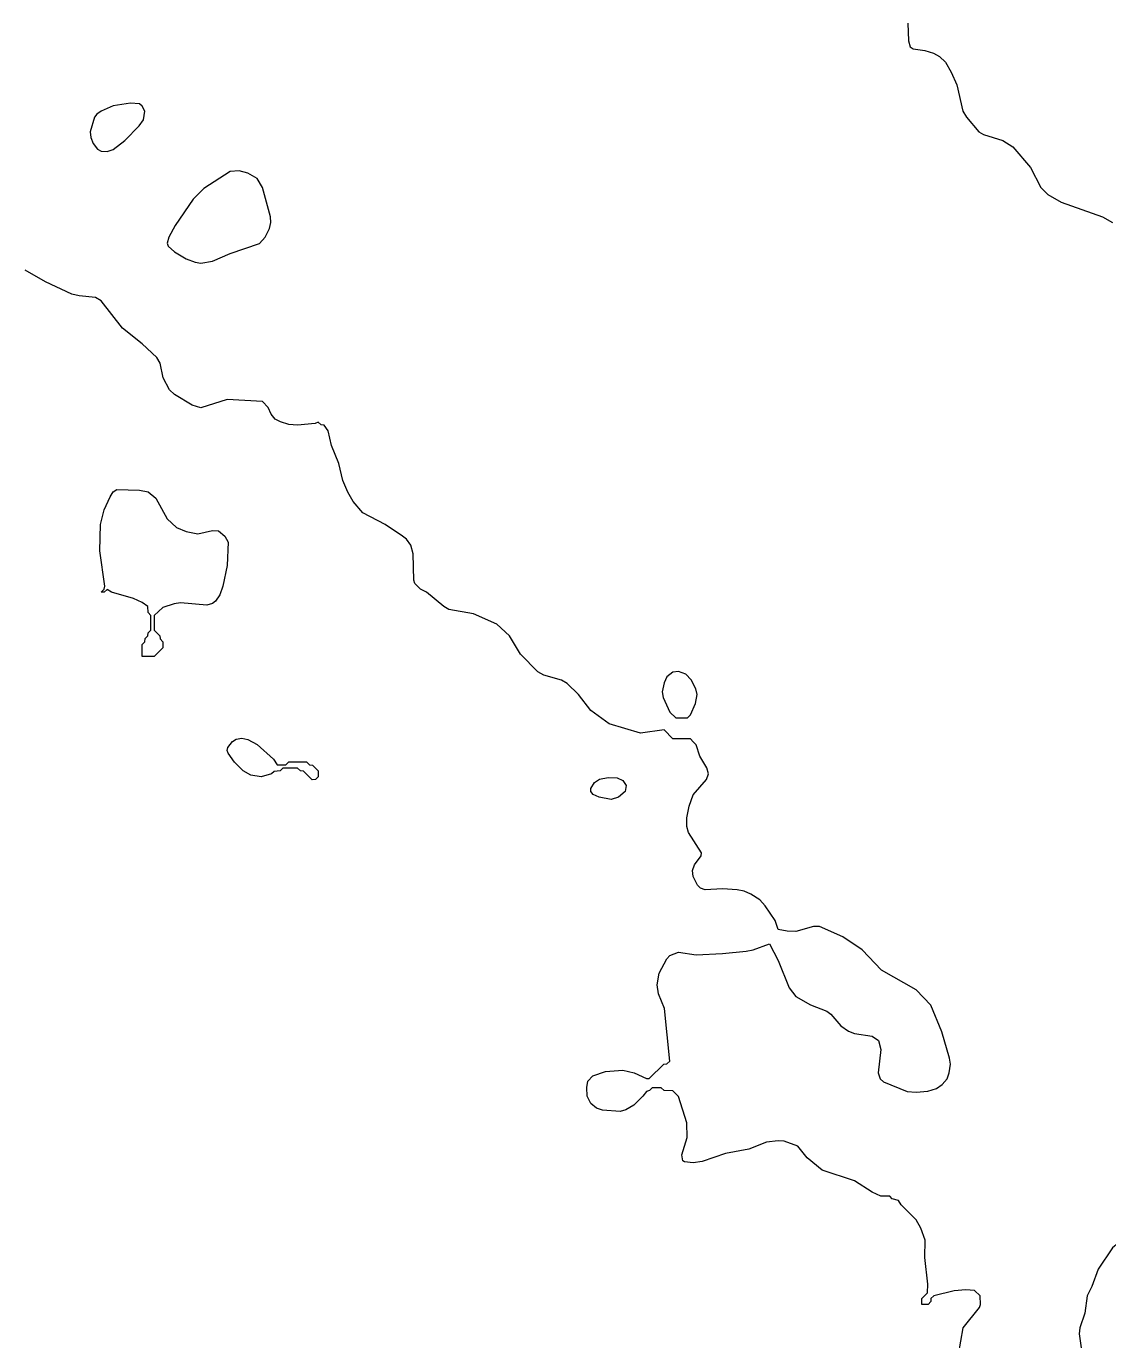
# Model space of a CAD drawing. Extents: x 474277 to 475042, y 254928 to 255625.
# Drawn here: x 474768 to 474796.32, y 255327.82 to 255362.19 of the extents above; entities that cross this region are included whole.
import ezdxf

# ---------------------------------------------------------------- set-up
doc = ezdxf.new("R2010")
doc.units = 0
doc.header["$MEASUREMENT"] = 0
doc.layers.add('BaseMapV2_DTM_export_MonNov09090547073261 — entities', color=1, linetype='CONTINUOUS')

msp = doc.modelspace()

# ---------------------------------------------------------------- linework, layer by layer
at = {"layer": 'BaseMapV2_DTM_export_MonNov09090547073261 — entities', "color": 15, "linetype": 'Continuous', "true_color": 0xb7484b}
for points in [[(474791.062, 255362.276, 85.25), (474791.083, 255361.816, 85.25), (474791.128, 255361.659, 85.25), (474791.204, 255361.608, 85.25), (474791.511, 255361.561, 85.25), (474791.741, 255361.489, 85.25), (474791.894, 255361.401, 85.25), (474792.048, 255361.253, 85.25), (474792.201, 255360.997, 85.25), (474792.346, 255360.666, 85.25), (474792.508, 255359.975, 85.25), (474792.6, 255359.822, 85.25), (474792.92, 255359.439, 85.25), (474793.048, 255359.362, 85.25), (474793.549, 255359.209, 85.25), (474793.811, 255359.045, 85.25), (474794.271, 255358.503, 85.25), (474794.548, 255357.982, 85.25), (474794.731, 255357.792, 85.25), (474795.081, 255357.599, 85.25), (474796.157, 255357.215, 85.25), (474796.423, 255357.062, 85.25)], [(474770.272, 255358.975, 85.25), (474770.583, 255359.209, 85.25), (474770.958, 255359.592, 85.25), (474771.067, 255359.746, 85.25), (474771.101, 255359.976, 85.25), (474771.038, 255360.107, 85.25), (474770.962, 255360.164, 85.25), (474770.732, 255360.184, 85.25), (474770.272, 255360.111, 85.25), (474769.959, 255359.976, 85.25), (474769.845, 255359.899, 85.25), (474769.789, 255359.822, 85.25), (474769.678, 255359.439, 85.25), (474769.69, 255359.286, 85.25), (474769.749, 255359.132, 85.25), (474769.866, 255358.979, 85.25), (474769.965, 255358.926, 85.25), (474770.118, 255358.921, 85.25), (474770.272, 255358.975, 85.25)], [(474772.879, 255356.053, 85.25), (474773.339, 255356.256, 85.25), (474774.105, 255356.512, 85.25), (474774.257, 255356.679, 85.25), (474774.362, 255356.909, 85.25), (474774.405, 255357.062, 85.25), (474774.393, 255357.215, 85.25), (474774.187, 255357.982, 85.25), (474774.04, 255358.212, 85.25), (474773.799, 255358.358, 85.25), (474773.569, 255358.416, 85.25), (474773.339, 255358.395, 85.25), (474772.649, 255357.955, 85.25), (474772.365, 255357.675, 85.25), (474771.895, 255356.985, 85.25), (474771.729, 255356.679, 85.25), (474771.688, 255356.525, 85.25), (474771.713, 255356.449, 85.25), (474771.884, 255356.295, 85.25), (474772.189, 255356.116, 85.25), (474772.419, 255356.024, 85.25), (474772.572, 255356.001, 85.25), (474772.879, 255356.053, 85.25)], [(474792.391, 255327.465, 85.25), (474792.516, 255328.155, 85.25), (474792.937, 255328.692, 85.25), (474792.965, 255328.769, 85.25), (474792.96, 255328.999, 85.25), (474792.814, 255329.133, 85.25), (474792.584, 255329.149, 85.25), (474792.278, 255329.124, 85.25), (474791.745, 255328.999, 85.25), (474791.669, 255328.922, 85.25), (474791.669, 255328.845, 85.25), (474791.596, 255328.769, 85.25), (474791.432, 255328.769, 85.25), (474791.434, 255328.926, 85.25), (474791.58, 255329.075, 85.25), (474791.593, 255329.305, 85.25), (474791.515, 255329.995, 85.25), (474791.522, 255330.455, 85.25), (474791.406, 255330.762, 85.25), (474791.281, 255330.986, 85.25), (474790.896, 255331.376, 85.25), (474790.821, 255331.488, 85.25), (474790.66, 255331.529, 85.25), (474790.591, 255331.598, 85.25), (474790.361, 255331.603, 85.25), (474790.131, 255331.703, 85.25), (474789.671, 255332.005, 85.25), (474788.827, 255332.279, 85.25), (474788.433, 255332.602, 85.25), (474788.188, 255332.909, 85.25), (474787.83, 255333.04, 85.25), (474787.677, 255333.053, 85.25), (474787.37, 255333.018, 85.25), (474786.91, 255332.828, 85.25), (474786.297, 255332.716, 85.25), (474785.684, 255332.51, 85.25), (474785.454, 255332.478, 85.25), (474785.223, 255332.5, 85.25), (474785.184, 255332.526, 85.25), (474785.155, 255332.679, 85.25), (474785.295, 255333.139, 85.25), (474785.28, 255333.522, 85.25), (474785.07, 255334.21, 85.25), (474784.917, 255334.358, 85.25), (474784.687, 255334.363, 85.25), (474784.61, 255334.435, 85.25), (474784.38, 255334.435, 85.25), (474784.311, 255334.366, 85.25), (474784.227, 255334.34, 85.25), (474784.137, 255334.213, 85.25), (474783.896, 255333.983, 85.25), (474783.69, 255333.857, 85.25), (474783.537, 255333.816, 85.25), (474783.077, 255333.855, 85.25), (474782.923, 255333.907, 85.25), (474782.77, 255334.028, 85.25), (474782.677, 255334.213, 85.25), (474782.666, 255334.443, 85.25), (474782.693, 255334.608, 85.25), (474782.824, 255334.749, 85.25), (474783.153, 255334.861, 85.25), (474783.613, 255334.894, 85.25), (474783.91, 255334.826, 85.25), (474784.227, 255334.676, 85.25), (474784.303, 255334.677, 85.25), (474784.684, 255335.056, 85.25), (474784.763, 255335.06, 85.25), (474784.836, 255335.133, 85.25), (474784.697, 255336.513, 85.25), (474784.541, 255336.896, 85.25), (474784.508, 255337.126, 85.25), (474784.561, 255337.433, 85.25), (474784.763, 255337.81, 85.25), (474784.838, 255337.893, 85.25), (474785.07, 255337.98, 85.25), (474785.53, 255337.914, 85.25), (474786.22, 255337.947, 85.25), (474786.834, 255338.013, 85.25), (474787.021, 255338.046, 85.25), (474787.447, 255338.204, 85.25), (474787.677, 255337.764, 85.25), (474787.958, 255337.05, 85.25), (474788.137, 255336.822, 85.25), (474788.521, 255336.607, 85.25), (474788.949, 255336.436, 85.25), (474789.056, 255336.36, 85.25), (474789.31, 255336.053, 85.25), (474789.517, 255335.918, 85.25), (474789.671, 255335.86, 85.25), (474790.131, 255335.788, 85.25), (474790.296, 255335.669, 85.25), (474790.356, 255335.439, 85.25), (474790.294, 255334.826, 85.25), (474790.344, 255334.673, 85.25), (474790.429, 255334.596, 85.25), (474791.051, 255334.34, 85.25), (474791.281, 255334.324, 85.25), (474791.588, 255334.349, 85.25), (474791.818, 255334.418, 85.25), (474791.968, 255334.519, 85.25), (474792.092, 255334.673, 85.25), (474792.144, 255334.826, 85.25), (474792.185, 255335.056, 85.25), (474792.157, 255335.209, 85.25), (474791.956, 255335.899, 85.25), (474791.664, 255336.594, 85.25), (474791.281, 255336.996, 85.25), (474790.374, 255337.51, 85.25), (474789.874, 255338.046, 85.25), (474789.364, 255338.383, 85.25), (474788.751, 255338.65, 85.25), (474788.597, 255338.656, 85.25), (474788.137, 255338.519, 85.25), (474787.907, 255338.528, 85.25), (474787.677, 255338.579, 85.25), (474787.599, 255338.813, 85.25), (474787.338, 255339.197, 85.25), (474787.196, 255339.35, 85.25), (474786.962, 255339.503, 85.25), (474786.781, 255339.58, 85.25), (474786.604, 255339.613, 85.25), (474786.22, 255339.638, 85.25), (474785.76, 255339.614, 85.25), (474785.646, 255339.657, 85.25), (474785.561, 255339.733, 85.25), (474785.449, 255339.963, 85.25), (474785.429, 255340.117, 85.25), (474785.489, 255340.27, 85.25), (474785.655, 255340.5, 85.25), (474785.668, 255340.577, 85.25), (474785.326, 255341.113, 85.25), (474785.287, 255341.267, 85.25), (474785.288, 255341.497, 85.25), (474785.346, 255341.804, 85.25), (474785.454, 255342.096, 85.25), (474785.801, 255342.494, 85.25), (474785.851, 255342.647, 85.25), (474785.805, 255342.8, 85.25), (474785.624, 255343.107, 85.25), (474785.53, 255343.409, 85.25), (474785.454, 255343.486, 85.25), (474785.377, 255343.559, 85.25), (474784.917, 255343.565, 85.25), (474784.687, 255343.793, 85.25), (474784.073, 255343.708, 85.25), (474783.249, 255343.95, 85.25), (474782.77, 255344.306, 85.25), (474782.446, 255344.717, 85.25), (474782.156, 255345.008, 85.25), (474782.003, 255345.1, 85.25), (474781.543, 255345.229, 85.25), (474781.39, 255345.317, 85.25), (474780.93, 255345.778, 85.25), (474780.645, 255346.251, 85.25), (474780.316, 255346.56, 85.25), (474779.703, 255346.828, 85.25), (474779.059, 255346.941, 85.25), (474778.93, 255347.018, 85.25), (474778.476, 255347.399, 85.25), (474778.32, 255347.478, 85.25), (474778.169, 255347.626, 85.25), (474778.144, 255347.708, 85.25), (474778.122, 255348.398, 85.25), (474778.065, 255348.628, 85.25), (474777.952, 255348.781, 85.25), (474777.849, 255348.858, 85.25), (474777.39, 255349.164, 85.25), (474776.812, 255349.471, 85.25), (474776.559, 255349.768, 85.25), (474776.416, 255350.008, 85.25), (474776.285, 255350.315, 85.25), (474776.176, 255350.762, 85.25), (474775.992, 255351.235, 85.25), (474775.9, 255351.618, 85.25), (474775.792, 255351.767, 85.25), (474775.716, 255351.769, 85.25), (474775.639, 255351.844, 85.25), (474775.562, 255351.807, 85.25), (474775.102, 255351.764, 85.25), (474774.872, 255351.785, 85.25), (474774.658, 255351.848, 85.25), (474774.514, 255351.925, 85.25), (474774.412, 255352.053, 85.25), (474774.335, 255352.227, 85.25), (474774.182, 255352.382, 85.25), (474773.262, 255352.437, 85.25), (474772.572, 255352.221, 85.25), (474772.342, 255352.287, 85.25), (474771.882, 255352.568, 85.25), (474771.747, 255352.692, 85.25), (474771.581, 255352.998, 85.25), (474771.51, 255353.382, 85.25), (474771.415, 255353.535, 85.25), (474771.038, 255353.895, 85.25), (474770.517, 255354.302, 85.25), (474769.965, 255355.019, 85.25), (474769.812, 255355.107, 85.25), (474769.386, 255355.145, 85.25), (474769.198, 255355.193, 85.25), (474768.508, 255355.516, 85.25), (474767.971, 255355.819, 85.25)], [(474771.348, 255345.714, 85.25), (474771.036, 255345.714, 85.25), (474771.038, 255346.029, 85.25), (474771.107, 255346.097, 85.25), (474771.115, 255346.182, 85.25), (474771.184, 255346.251, 85.25), (474771.192, 255346.335, 85.25), (474771.26, 255346.404, 85.25), (474771.26, 255346.787, 85.25), (474771.189, 255346.864, 85.25), (474771.184, 255347.018, 85.25), (474771.038, 255347.125, 85.25), (474770.808, 255347.23, 85.25), (474770.229, 255347.401, 85.25), (474770.118, 255347.47, 85.25), (474770.042, 255347.396, 85.25), (474769.962, 255347.401, 85.25), (474770.037, 255347.478, 85.25), (474770.057, 255347.554, 85.25), (474769.929, 255348.474, 85.25), (474769.943, 255349.164, 85.25), (474770.041, 255349.548, 85.25), (474770.195, 255349.892, 85.25), (474770.272, 255350.022, 85.25), (474770.368, 255350.085, 85.25), (474770.962, 255350.067, 85.25), (474771.192, 255350.022, 85.25), (474771.395, 255349.855, 85.25), (474771.686, 255349.318, 85.25), (474771.933, 255349.088, 85.25), (474772.189, 255348.987, 85.25), (474772.495, 255348.925, 85.25), (474772.879, 255349.007, 85.25), (474773.032, 255348.999, 85.25), (474773.199, 255348.858, 85.25), (474773.288, 255348.704, 85.25), (474773.26, 255348.091, 85.25), (474773.149, 255347.554, 85.25), (474773.064, 255347.324, 85.25), (474772.955, 255347.162, 85.25), (474772.879, 255347.103, 85.25), (474772.725, 255347.058, 85.25), (474772.035, 255347.12, 85.25), (474771.872, 255347.094, 85.25), (474771.575, 255346.998, 85.25), (474771.353, 255346.787, 85.25), (474771.353, 255346.404, 85.25), (474771.498, 255346.255, 85.25), (474771.503, 255346.174, 85.25), (474771.577, 255346.097, 85.25), (474771.578, 255346.021, 85.25), (474771.577, 255345.944, 85.25), (474771.348, 255345.714, 85.25)], [(474785.3, 255344.108, 85.25), (474785.377, 255344.185, 85.25), (474785.509, 255344.487, 85.25), (474785.554, 255344.717, 85.25), (474785.524, 255344.871, 85.25), (474785.401, 255345.101, 85.25), (474785.257, 255345.254, 85.25), (474785.07, 255345.325, 85.25), (474784.917, 255345.309, 85.25), (474784.763, 255345.181, 85.25), (474784.688, 255345.024, 85.25), (474784.636, 255344.794, 85.25), (474784.661, 255344.641, 85.25), (474784.84, 255344.259, 85.25), (474784.993, 255344.108, 85.25), (474785.3, 255344.108, 85.25)], [(474775.567, 255342.494, 85.25), (474775.486, 255342.491, 85.25), (474775.256, 255342.719, 85.25), (474775.179, 255342.721, 85.25), (474775.102, 255342.796, 85.25), (474774.719, 255342.796, 85.25), (474774.642, 255342.722, 85.25), (474774.489, 255342.704, 85.25), (474774.415, 255342.647, 85.25), (474774.151, 255342.57, 85.25), (474773.875, 255342.612, 85.25), (474773.676, 255342.724, 85.25), (474773.446, 255342.954, 85.25), (474773.281, 255343.184, 85.25), (474773.256, 255343.26, 85.25), (474773.272, 255343.337, 85.25), (474773.396, 255343.49, 85.25), (474773.492, 255343.549, 85.25), (474773.645, 255343.577, 85.25), (474773.799, 255343.544, 85.25), (474774.045, 255343.414, 85.25), (474774.47, 255343.03, 85.25), (474774.565, 255342.885, 85.25), (474774.796, 255342.885, 85.25), (474774.872, 255342.957, 85.25), (474775.179, 255342.958, 85.25), (474775.332, 255342.956, 85.25), (474775.409, 255342.885, 85.25), (474775.494, 255342.877, 85.25), (474775.641, 255342.724, 85.25), (474775.641, 255342.57, 85.25), (474775.567, 255342.494, 85.25)], [(474783.498, 255342.034, 85.25), (474783.307, 255341.979, 85.25), (474782.99, 255342.034, 85.25), (474782.836, 255342.11, 85.25), (474782.777, 255342.187, 85.25), (474782.769, 255342.264, 85.25), (474782.868, 255342.417, 85.25), (474783, 255342.507, 85.25), (474783.23, 255342.553, 85.25), (474783.46, 255342.543, 85.25), (474783.613, 255342.47, 85.25), (474783.698, 255342.34, 85.25), (474783.667, 255342.187, 85.25), (474783.498, 255342.034, 85.25)], [(474799.829, 255327.312, 85.25), (474799.925, 255327.848, 85.25), (474799.891, 255328.078, 85.25), (474799.751, 255328.309, 85.25), (474799.562, 255328.509, 85.25), (474799.255, 255328.771, 85.25), (474798.872, 255329.01, 85.25), (474798.488, 255329.381, 85.25), (474798.362, 255329.535, 85.25), (474798.182, 255329.888, 85.25), (474798.105, 255329.97, 85.25), (474797.338, 255330.223, 85.25), (474796.725, 255330.388, 85.25), (474796.648, 255330.404, 85.25), (474796.572, 255330.376, 85.25), (474796.418, 255330.251, 85.25), (474796.049, 255329.689, 85.25), (474795.881, 255329.237, 85.25), (474795.754, 255328.999, 85.25), (474795.694, 255328.539, 85.25), (474795.565, 255328.155, 85.25), (474795.548, 255328.002, 85.25), (474795.672, 255327.158, 85.25)]]:
    msp.add_polyline3d(points, dxfattribs=at)

doc.saveas('drawing.dxf')
